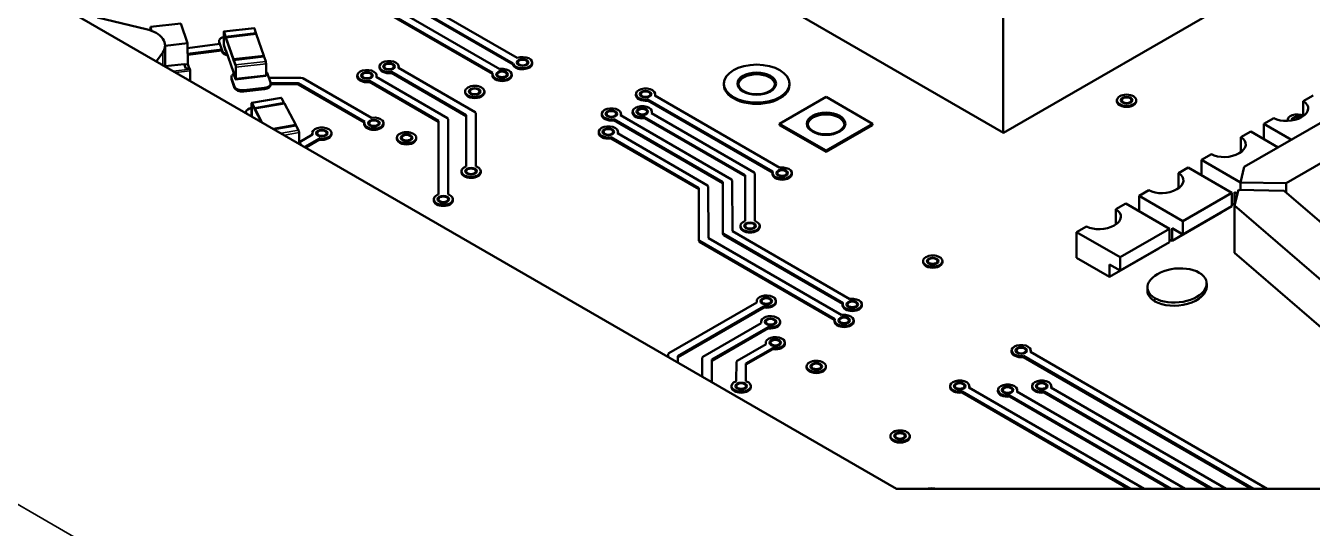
# Model space of a CAD drawing. Header units: inches. Extents: x 9.1 to 24.9, y 4.9 to 17.
# Drawn here: x 12.45 to 16.383, y 9.854 to 11.39 of the extents above; entities that cross this region are included whole.
import ezdxf

# ---------------------------------------------------------------- set-up
doc = ezdxf.new("R2010")
doc.units = ezdxf.units.IN
doc.header["$MEASUREMENT"] = 0
doc.layers.add('Visible (ANSI)', color=7, linetype='Continuous', lineweight=50)
doc.layers.add('Visible Narrow (ANSI)', color=7, linetype='Continuous', lineweight=35)

msp = doc.modelspace()

# ---------------------------------------------------------------- linework, layer by layer
at = {"layer": 'Visible (ANSI)'}
for p, q in [((15.4392, 11.0622), (18.07, 12.5811)), ((13.7271, 12.0507), (15.4392, 11.0622)), ((13.8777, 11.2452), (13.3091, 11.5737)), ((13.8766, 11.2424), (13.3091, 11.5703)), ((13.3362, 11.5819), (13.8986, 11.2572)), ((13.9397, 11.2744), (13.3926, 11.5905)), ((13.9397, 11.271), (13.3926, 11.5871)), ((13.4197, 11.5987), (13.9523, 11.2912)), ((15.4379, 11.508), (15.4379, 11.063)), ((15.112, 9.9751), (12.5229, 11.4699)), ((12.8176, 11.3796), (12.6688, 11.4152)), ((12.8307, 11.3859), (12.8305, 11.3758)), ((12.8307, 11.3859), (12.9234, 11.3965)), ((12.8347, 11.3742), (12.8307, 11.3859)), ((12.9441, 11.3363), (12.9234, 11.3965)), ((13.055, 11.3349), (13.055, 11.3696)), ((13.1481, 11.3825), (13.0554, 11.3719)), ((13.0609, 11.3569), (13.056, 11.3709)), ((13.1535, 11.3675), (13.1487, 11.3816)), ((12.8759, 11.3285), (12.9441, 11.3363)), ((12.8759, 11.3292), (12.8759, 11.2661)), ((12.9453, 11.2722), (12.9441, 11.3363)), ((12.9444, 11.3211), (13.0431, 11.3339)), ((13.0411, 11.3403), (13.0411, 11.3456)), ((13.0503, 11.3135), (13.0411, 11.3403)), ((13.0411, 11.3364), (13.0411, 11.3403)), ((13.042, 11.3337), (13.0411, 11.3364)), ((13.0609, 11.3135), (13.056, 11.3275)), ((13.1546, 11.3645), (13.0619, 11.3539)), ((13.0849, 11.287), (13.0619, 11.3539)), ((13.0619, 11.3495), (13.0619, 11.3539)), ((13.1776, 11.2976), (13.1546, 11.3645)), ((12.8494, 11.2814), (12.8687, 11.3083)), ((13.0488, 11.3175), (12.9447, 11.304)), ((13.0488, 11.3141), (12.9448, 11.3007)), ((13.0503, 11.3097), (13.0488, 11.3141)), ((13.0626, 11.3127), (13.0615, 11.3126)), ((13.0849, 11.2479), (13.0619, 11.3148)), ((13.1776, 11.2976), (13.0849, 11.287)), ((13.178, 11.2956), (13.0854, 11.2849)), ((13.1776, 11.2955), (13.1776, 11.2976)), ((13.1835, 11.2806), (13.1786, 11.2946)), ((12.934, 11.2724), (12.8764, 11.2658)), ((12.9344, 11.2718), (12.9389, 11.2588)), ((12.9346, 11.271), (12.9453, 11.2722)), ((12.9389, 11.2588), (12.9504, 11.2601)), ((12.9495, 11.26), (12.9453, 11.2722)), ((12.9515, 11.2571), (12.9504, 11.2601)), ((12.9522, 11.2221), (12.9522, 11.2522)), ((13.0849, 11.2827), (13.0849, 11.287)), ((13.0908, 11.2699), (13.086, 11.284)), ((13.0918, 11.2279), (13.0918, 11.2626)), ((13.1845, 11.2385), (13.1845, 11.2732)), ((13.5309, 11.265), (13.5309, 11.2617)), ((13.5679, 11.2487), (13.5662, 11.2483)), ((13.5662, 11.2449), (13.5662, 11.2483)), ((13.7964, 11.1168), (13.5679, 11.2487)), ((13.5679, 11.2453), (13.5679, 11.2487)), ((13.5894, 11.2617), (13.5888, 11.2608)), ((13.5888, 11.2608), (13.8234, 11.1251)), ((13.5894, 11.2604), (13.5894, 11.2617)), ((13.59, 11.265), (13.59, 11.2617)), ((13.8986, 11.2572), (13.9002, 11.2576)), ((13.9397, 11.2737), (13.9397, 11.2744)), ((13.9397, 11.2704), (13.9397, 11.2737)), ((13.9982, 11.277), (13.9982, 11.2737)), ((16.1747, 10.9581), (16.7322, 11.28)), ((13.0791, 11.2299), (13.0791, 11.2352)), ((13.0883, 11.2032), (13.0791, 11.2299)), ((13.0791, 11.2261), (13.0791, 11.2299)), ((13.0883, 11.1993), (13.0791, 11.2261)), ((13.0908, 11.2266), (13.086, 11.2406)), ((13.1841, 11.2363), (13.0914, 11.2256)), ((13.1892, 11.2425), (13.1984, 11.2158)), ((13.1932, 11.2307), (13.2912, 11.2307)), ((13.2822, 11.2138), (13.1988, 11.2139)), ((13.1988, 11.2131), (13.1988, 11.2093)), ((13.2822, 11.2105), (13.1988, 11.2106)), ((13.4859, 11.0963), (13.2822, 11.2138)), ((13.2822, 11.2105), (13.2822, 11.2138)), ((13.4847, 11.0935), (13.2822, 11.2105)), ((13.2912, 11.2307), (13.2965, 11.2295)), ((13.2965, 11.2295), (13.5067, 11.1083)), ((13.4634, 11.2375), (13.4634, 11.2341)), ((13.5003, 11.2212), (13.4987, 11.2208)), ((13.4987, 11.2174), (13.4987, 11.2208)), ((13.5003, 11.2178), (13.4987, 11.2174)), ((13.7115, 11.0993), (13.5003, 11.2212)), ((13.5003, 11.2178), (13.5003, 11.2212)), ((13.7115, 11.0959), (13.5003, 11.2178)), ((13.5219, 11.2342), (13.5212, 11.2332)), ((13.5212, 11.2332), (13.7386, 11.1075)), ((13.5219, 11.2328), (13.5219, 11.2342)), ((13.5225, 11.2375), (13.5225, 11.2341)), ((13.5679, 11.2453), (13.5662, 11.2449)), ((13.7964, 11.1134), (13.5679, 11.2453)), ((13.8765, 11.2409), (13.8765, 11.2375)), ((13.877, 11.2442), (13.8777, 11.2452)), ((13.9355, 11.2409), (13.9355, 11.2375)), ((14.5838, 11.2127), (14.5838, 11.2088)), ((14.7846, 11.2127), (14.7846, 11.2088)), ((13.1798, 11.1998), (13.1161, 11.1924)), ((13.1798, 11.1959), (13.1161, 11.1886)), ((13.2311, 11.1696), (13.1407, 11.1538)), ((13.7929, 11.1888), (13.7929, 11.1855)), ((13.8519, 11.1888), (13.8519, 11.1855)), ((14.3149, 11.1806), (14.3149, 11.1772)), ((14.3734, 11.1773), (14.3728, 11.1763)), ((14.3728, 11.1763), (14.7547, 10.9559)), ((14.3734, 11.1759), (14.3734, 11.1773)), ((14.374, 11.1806), (14.374, 11.1772)), ((14.7544, 11.0902), (14.8963, 11.1722)), ((14.8963, 11.1722), (15.0383, 11.0902)), ((16.7558, 11.1702), (16.3027, 10.9086)), ((16.3552, 11.1594), (16.3853, 11.1767)), ((13.1396, 11.1383), (13.1401, 11.1384)), ((13.1401, 11.1168), (13.1401, 11.1515)), ((13.1488, 11.1392), (13.1416, 11.1529)), ((13.2408, 11.1521), (13.1503, 11.1363)), ((13.1719, 11.0952), (13.1503, 11.1363)), ((13.1503, 11.1319), (13.1503, 11.1363)), ((13.2392, 11.155), (13.232, 11.1687)), ((13.275, 11.0868), (13.2408, 11.1521)), ((14.3519, 11.1643), (14.3502, 11.1639)), ((14.3502, 11.1605), (14.3502, 11.1639)), ((14.3519, 11.1609), (14.3502, 11.1605)), ((14.7338, 10.9438), (14.3519, 11.1643)), ((14.3519, 11.1609), (14.3519, 11.1643)), ((14.7326, 10.9411), (14.3519, 11.1609)), ((15.7855, 11.162), (15.7855, 11.1587)), ((15.8446, 11.162), (15.8446, 11.1587)), ((16.3552, 11.1594), (16.3552, 11.1134)), ((13.123, 11.1235), (13.123, 11.1266)), ((13.1235, 11.1231), (13.123, 11.1266)), ((13.4846, 11.092), (13.4846, 11.0886)), ((13.4852, 11.0953), (13.4859, 11.0963)), ((13.5067, 11.1083), (13.5084, 11.1087)), ((13.5437, 11.092), (13.5437, 11.0886)), ((13.7115, 10.8739), (13.7115, 11.0993)), ((13.7386, 11.1075), (13.7408, 11.1045)), ((13.7408, 11.1045), (13.741, 10.8739)), ((13.7964, 10.9596), (13.7964, 11.1168)), ((13.8234, 11.1251), (13.8256, 11.122)), ((13.8256, 11.122), (13.8259, 10.9596)), ((14.2105, 11.1203), (14.2105, 11.117)), ((14.2475, 11.104), (14.2458, 11.1036)), ((14.2458, 11.1002), (14.2458, 11.1036)), ((14.2475, 11.1006), (14.2458, 11.1002)), ((14.5803, 10.9119), (14.2475, 11.104)), ((14.2475, 11.1006), (14.2475, 11.104)), ((14.5803, 10.9085), (14.2475, 11.1006)), ((14.269, 11.117), (14.2684, 11.1161)), ((14.2684, 11.1161), (14.6073, 10.9201)), ((14.269, 11.1157), (14.269, 11.117)), ((14.2696, 11.1203), (14.2696, 11.117)), ((14.3049, 11.127), (14.3049, 11.1237)), ((14.3418, 11.1107), (14.3402, 11.1103)), ((14.3402, 11.107), (14.3402, 11.1103)), ((14.3418, 11.1073), (14.3402, 11.107)), ((14.6491, 10.9333), (14.3418, 11.1107)), ((14.3418, 11.1073), (14.3418, 11.1107)), ((14.6491, 10.9299), (14.3418, 11.1073)), ((14.3634, 11.1237), (14.3627, 11.1228)), ((14.3627, 11.1228), (14.6762, 10.9416)), ((14.3634, 11.1224), (14.3634, 11.1237)), ((14.364, 11.127), (14.364, 11.1237)), ((16.2349, 11.0899), (16.265, 11.1073)), ((16.3075, 11.1018), (16.3075, 11.0986)), ((13.275, 11.0868), (13.2071, 11.0749)), ((13.2757, 11.0848), (13.2099, 11.0733)), ((13.275, 11.0847), (13.275, 11.0868)), ((13.2838, 11.0702), (13.2766, 11.0839)), ((13.2853, 11.0297), (13.2853, 11.0629)), ((13.2868, 11.034), (13.3268, 11.0571)), ((13.3255, 11.0614), (13.3255, 11.058)), ((13.3268, 11.0571), (13.3261, 11.058)), ((13.3261, 11.0567), (13.3261, 11.058)), ((13.3846, 11.0614), (13.3846, 11.058)), ((14.2012, 11.0652), (14.2012, 11.0618)), ((14.2597, 11.0619), (14.259, 11.0609)), ((14.259, 11.0609), (14.5342, 10.9018)), ((14.2597, 11.0605), (14.2597, 11.0619)), ((14.2603, 11.0652), (14.2603, 11.0618)), ((14.8963, 11.0082), (14.7544, 11.0902)), ((14.7544, 11.0863), (14.7544, 11.0902)), ((14.8963, 11.0044), (14.7544, 11.0863)), ((15.0383, 11.0902), (14.8963, 11.0082)), ((15.0383, 11.0863), (14.8963, 11.0044)), ((15.0383, 11.0863), (15.0383, 11.0902)), ((16.1643, 11.0491), (16.1944, 11.0665)), ((16.2784, 11.018), (16.1944, 11.0665)), ((16.3189, 11.0414), (16.2349, 11.0899)), ((16.2349, 11.0899), (16.2349, 11.0431)), ((13.2878, 11.0324), (13.2909, 11.0265)), ((13.3476, 11.045), (13.3031, 11.0195)), ((13.3476, 11.0417), (13.306, 11.0178)), ((13.3493, 11.0447), (13.3476, 11.045)), ((13.3476, 11.0417), (13.3476, 11.045)), ((13.3493, 11.0413), (13.3476, 11.0417)), ((13.3493, 11.0413), (13.3493, 11.0447)), ((13.5844, 11.0474), (13.5844, 11.044)), ((13.6434, 11.0474), (13.6434, 11.044)), ((14.2381, 11.0488), (14.2365, 11.0485)), ((14.2365, 11.0451), (14.2365, 11.0485)), ((14.2381, 11.0455), (14.2365, 11.0451)), ((14.5072, 10.8935), (14.2381, 11.0488)), ((14.2381, 11.0455), (14.2381, 11.0488)), ((14.5072, 10.8901), (14.2381, 11.0455)), ((16.1643, 11.0491), (16.1643, 11.0032)), ((14.8963, 11.0044), (14.8963, 11.0082)), ((16.044, 10.9797), (16.0741, 10.9971)), ((16.1628, 10.9111), (16.044, 10.9797)), ((16.044, 10.9797), (16.044, 10.9328)), ((13.7816, 10.945), (13.7816, 10.9416)), ((13.7947, 10.9592), (13.7964, 10.9596)), ((13.8259, 10.9596), (13.8275, 10.9592)), ((13.8407, 10.945), (13.8407, 10.9416)), ((14.6762, 10.9416), (14.6784, 10.9385)), ((14.6784, 10.9385), (14.6787, 10.7926)), ((14.7325, 10.9395), (14.7325, 10.9361)), ((14.7331, 10.9428), (14.7338, 10.9438)), ((14.7547, 10.9559), (14.7563, 10.9562)), ((14.7916, 10.9395), (14.7916, 10.9361)), ((15.9734, 10.9389), (16.0034, 10.9563)), ((15.9734, 10.8929), (15.9734, 10.9389)), ((16.1371, 10.8791), (16.0034, 10.9563)), ((16.1628, 10.911), (16.1747, 10.9581)), ((14.5342, 10.9018), (14.5364, 10.8987)), ((14.5364, 10.8987), (14.5367, 10.7408)), ((14.5805, 10.7567), (14.5803, 10.9119)), ((14.5803, 10.9085), (14.5803, 10.9119)), ((14.5805, 10.7533), (14.5803, 10.9085)), ((14.6073, 10.9201), (14.6095, 10.9171)), ((14.6095, 10.9171), (14.6098, 10.7619)), ((14.6491, 10.7926), (14.6491, 10.9333)), ((16.3027, 10.9086), (16.1628, 10.911)), ((16.1628, 10.911), (16.1628, 10.8876)), ((16.3027, 10.9086), (16.3027, 10.8804)), ((13.6968, 10.8593), (13.6968, 10.8559)), ((13.7099, 10.8735), (13.7115, 10.8739)), ((13.741, 10.8739), (13.7427, 10.8735)), ((13.7558, 10.8593), (13.7558, 10.8559)), ((14.5075, 10.7357), (14.5072, 10.8935)), ((14.5072, 10.8901), (14.5072, 10.8935)), ((14.5075, 10.7323), (14.5072, 10.8901)), ((15.8531, 10.8695), (15.8832, 10.8868)), ((15.9867, 10.7923), (15.8531, 10.8695)), ((15.8531, 10.8695), (15.8531, 10.8226)), ((15.9867, 10.7923), (16.1371, 10.8791)), ((16.1371, 10.8791), (16.1371, 10.8386)), ((16.1449, 10.8424), (16.1449, 10.8809)), ((16.1449, 10.8809), (16.1539, 10.8757)), ((16.145, 10.8406), (16.1569, 10.8877)), ((16.1569, 10.8877), (16.2969, 10.8854)), ((16.2969, 10.8854), (16.6204, 10.6065)), ((15.7824, 10.8287), (15.8125, 10.846)), ((15.7824, 10.7827), (15.7824, 10.8287)), ((15.9461, 10.7689), (15.8125, 10.846)), ((16.1043, 10.8189), (15.954, 10.7321)), ((16.1371, 10.8386), (15.9867, 10.7518)), ((16.1043, 10.8189), (16.1043, 10.8197)), ((16.1371, 10.8469), (16.1449, 10.8424)), ((16.1456, 10.8428), (16.1449, 10.8424)), ((16.145, 10.6959), (16.145, 10.8406)), ((16.4983, 10.536), (16.145, 10.8406)), ((14.6344, 10.7781), (14.6344, 10.7747)), ((14.6475, 10.7922), (14.6491, 10.7926)), ((14.6787, 10.7926), (14.6803, 10.7922)), ((14.6934, 10.7781), (14.6934, 10.7747)), ((15.6622, 10.7592), (15.6923, 10.7766)), ((15.9867, 10.7518), (15.9867, 10.7923)), ((14.5367, 10.7408), (14.9442, 10.5056)), ((14.5827, 10.7536), (14.5805, 10.7567)), ((14.5805, 10.7533), (14.5805, 10.7567)), ((14.5827, 10.7502), (14.5805, 10.7533)), ((14.9481, 10.5424), (14.5827, 10.7536)), ((14.5827, 10.7502), (14.5827, 10.7536)), ((14.947, 10.5397), (14.5827, 10.7502)), ((14.6098, 10.7619), (14.969, 10.5545)), ((15.7958, 10.6821), (15.6622, 10.7592)), ((15.6622, 10.7592), (15.6622, 10.6802)), ((15.7958, 10.6821), (15.9461, 10.7689)), ((15.9461, 10.7689), (15.9461, 10.7284)), ((15.954, 10.7321), (15.954, 10.7707)), ((15.954, 10.7707), (15.9867, 10.7518)), ((14.5097, 10.7326), (14.5075, 10.7357)), ((14.5075, 10.7323), (14.5075, 10.7357)), ((14.5097, 10.7292), (14.5075, 10.7323)), ((14.9233, 10.4935), (14.5097, 10.7326)), ((14.5097, 10.7292), (14.5097, 10.7326)), ((14.9222, 10.4908), (14.5097, 10.7292)), ((15.9134, 10.7087), (15.7631, 10.6219)), ((15.9461, 10.7284), (15.7958, 10.6416)), ((15.9134, 10.7087), (15.9134, 10.7095)), ((15.9461, 10.7367), (15.954, 10.7321)), ((15.1929, 10.6705), (15.1929, 10.6671)), ((15.2519, 10.6705), (15.2519, 10.6671)), ((15.6622, 10.6802), (15.7631, 10.6219)), ((15.7631, 10.6219), (15.7631, 10.6605)), ((15.7631, 10.6605), (15.7958, 10.6416)), ((15.7958, 10.6416), (15.7958, 10.6821)), ((16.145, 10.6959), (16.4983, 10.3913)), ((15.8788, 10.5802), (15.8788, 10.5899)), ((16.0598, 10.5925), (16.0598, 10.6021)), ((14.4157, 10.3887), (14.6851, 10.5444)), ((14.6847, 10.5482), (14.6847, 10.5516)), ((14.6851, 10.5444), (14.6847, 10.5516)), ((14.6849, 10.5443), (14.6847, 10.5482)), ((14.7432, 10.5483), (14.7432, 10.5449)), ((14.9474, 10.5415), (14.9481, 10.5424)), ((14.969, 10.5545), (14.9706, 10.5549)), ((14.7056, 10.5321), (14.4428, 10.3804)), ((14.7056, 10.5288), (14.4428, 10.377)), ((14.7079, 10.5316), (14.7056, 10.5321)), ((14.7056, 10.5288), (14.7056, 10.5321)), ((14.7079, 10.5282), (14.7056, 10.5288)), ((14.7079, 10.5282), (14.7079, 10.5316)), ((14.9442, 10.5056), (14.9458, 10.506)), ((14.9468, 10.5382), (14.9468, 10.5348)), ((15.0059, 10.5382), (15.0059, 10.5348)), ((14.5201, 10.3777), (14.6983, 10.4808)), ((14.7192, 10.4687), (14.5471, 10.3694)), ((14.7192, 10.4654), (14.5471, 10.3661)), ((14.6976, 10.4817), (14.6976, 10.4884)), ((14.6983, 10.4808), (14.6976, 10.4817)), ((14.6976, 10.4804), (14.6976, 10.4817)), ((14.7208, 10.4683), (14.7192, 10.4687)), ((14.7192, 10.4654), (14.7192, 10.4687)), ((14.7208, 10.465), (14.7192, 10.4654)), ((14.7208, 10.465), (14.7208, 10.4683)), ((14.7561, 10.4851), (14.7561, 10.4817)), ((14.9221, 10.4893), (14.9221, 10.4859)), ((14.9226, 10.4926), (14.9233, 10.4935)), ((14.9811, 10.4893), (14.9811, 10.4859)), ((14.7122, 10.4179), (14.7122, 10.4245)), ((14.4135, 10.3856), (14.4157, 10.3887)), ((14.4135, 10.3784), (14.4135, 10.3856)), ((14.6245, 10.3656), (14.7129, 10.4169)), ((14.7338, 10.4048), (14.6515, 10.3574)), ((14.7338, 10.4015), (14.6515, 10.354)), ((14.7129, 10.4169), (14.7122, 10.4179)), ((14.7122, 10.4165), (14.7122, 10.4179)), ((14.7354, 10.4045), (14.7338, 10.4048)), ((14.7338, 10.4015), (14.7338, 10.4048)), ((14.7354, 10.4011), (14.7338, 10.4015)), ((14.7354, 10.4011), (14.7354, 10.4045)), ((14.7707, 10.4212), (14.7707, 10.4178)), ((15.4633, 10.3971), (15.4633, 10.3937)), ((15.5218, 10.3937), (15.5211, 10.3928)), ((15.5211, 10.3928), (16.2445, 9.9751)), ((15.5218, 10.3924), (15.5218, 10.3937)), ((15.5224, 10.3971), (15.5224, 10.3937)), ((14.4428, 10.3804), (14.4428, 10.3615)), ((14.5177, 10.3182), (14.5179, 10.3746)), ((14.5179, 10.3746), (14.5201, 10.3777)), ((14.5471, 10.3694), (14.5471, 10.3012)), ((14.622, 10.3031), (14.6223, 10.3626)), ((14.6223, 10.3626), (14.6245, 10.3656)), ((14.6515, 10.3574), (14.6515, 10.3031)), ((14.8369, 10.3488), (14.8369, 10.3455)), ((14.896, 10.3488), (14.896, 10.3455)), ((15.5002, 10.3807), (15.4986, 10.3803)), ((15.4986, 10.377), (15.4986, 10.3803)), ((15.5002, 10.3774), (15.4986, 10.377)), ((16.203, 9.9751), (15.5002, 10.3807)), ((15.5002, 10.3774), (15.5002, 10.3807)), ((16.1972, 9.9751), (15.5002, 10.3774)), ((14.6073, 10.2886), (14.6073, 10.2852)), ((14.6204, 10.3028), (14.622, 10.3031)), ((14.6515, 10.3031), (14.6532, 10.3028)), ((14.6663, 10.2886), (14.6663, 10.2852)), ((15.2754, 10.2886), (15.2754, 10.2852)), ((15.3123, 10.2722), (15.3107, 10.2719)), ((15.3107, 10.2685), (15.3107, 10.2719)), ((15.3123, 10.2689), (15.3107, 10.2685)), ((15.8271, 9.9751), (15.3123, 10.2722)), ((15.3123, 10.2689), (15.3123, 10.2722)), ((15.8213, 9.9751), (15.3123, 10.2689)), ((15.3339, 10.2853), (15.3332, 10.2843)), ((15.3332, 10.2843), (15.8687, 9.9751)), ((15.3339, 10.2839), (15.3339, 10.2853)), ((15.3344, 10.2886), (15.3344, 10.2852)), ((15.4215, 10.2765), (15.4215, 10.2731)), ((15.48, 10.2732), (15.4793, 10.2722)), ((15.4793, 10.2722), (15.994, 9.9751)), ((15.48, 10.2719), (15.48, 10.2732)), ((15.4806, 10.2765), (15.4806, 10.2731)), ((15.5259, 10.2886), (15.5259, 10.2852)), ((15.5629, 10.2722), (15.5612, 10.2719)), ((15.5612, 10.2685), (15.5612, 10.2719)), ((15.5629, 10.2689), (15.5612, 10.2685)), ((16.0777, 9.9751), (15.5629, 10.2722)), ((15.5629, 10.2689), (15.5629, 10.2722)), ((16.0719, 9.9751), (15.5629, 10.2689)), ((15.5844, 10.2853), (15.5837, 10.2843)), ((15.5837, 10.2843), (16.1192, 9.9751)), ((15.5844, 10.2839), (15.5844, 10.2853)), ((15.585, 10.2886), (15.585, 10.2852)), ((15.4585, 10.2602), (15.4568, 10.2598)), ((15.4568, 10.2564), (15.4568, 10.2598)), ((15.4585, 10.2568), (15.4568, 10.2564)), ((15.9524, 9.9751), (15.4585, 10.2602)), ((15.4585, 10.2568), (15.4585, 10.2602)), ((15.9466, 9.9751), (15.4585, 10.2568)), ((15.0931, 10.1362), (15.0931, 10.1328)), ((15.1521, 10.1362), (15.1521, 10.1328)), ((18.7734, 9.9751), (15.112, 9.9751))]:
    msp.add_line(p, q, dxfattribs=at)
for centre, major_axis, ratio, start_param, end_param in [((12.7814, 11.3292), (0.0945, 0), 0.57735, 5.890486, 7.461283), ((13.056, 11.3666), (-0.00061, 0.00528), 0.159291, 5.65853, 7.229327), ((13.1487, 11.3772), (-0.00061, 0.00528), 0.159291, 5.65853, 6.283185), ((13.1535, 11.3632), (-0.00061, 0.00528), 0.159291, 4.940715, 5.65853), ((13.0643, 11.3429), (-0.0236, 0), 0.57735, 5.116841, 6.086833), ((13.056, 11.3319), (0.00061, -0.00528), 0.159291, 4.087734, 5.65853), ((13.0609, 11.3526), (-0.00061, 0.00528), 0.159291, 4.087734, 5.65853), ((13.0735, 11.3162), (-0.0236, 0), 0.57735, 0.196351, 1.24257), ((13.0735, 11.3123), (-0.0236, 0), 0.57735, 0.196351, 1.305228), ((13.0609, 11.3178), (0.00061, -0.00528), 0.159291, 5.65853, 7.229327), ((13.1786, 11.2903), (-0.00061, 0.00528), 0.159291, 5.65853, 6.283185), ((13.9686, 11.277), (0.0295, 0), 0.57735, 3.337757, 8.441961), ((12.9344, 11.2689), (-0.0004, 0.00352), 0.159291, 5.65853, 6.283185), ((12.9515, 11.2542), (-0.0004, 0.00352), 0.159291, 4.087734, 5.65853), ((13.086, 11.2797), (-0.00061, 0.00528), 0.159291, 5.65853, 7.229327), ((13.086, 11.2449), (0.00061, -0.00528), 0.159291, 4.087734, 5.65853), ((13.0908, 11.2656), (-0.00061, 0.00528), 0.159291, 4.087734, 5.65853), ((13.1835, 11.2763), (-0.00061, 0.00528), 0.159291, 4.087734, 5.65853), ((13.166, 11.2399), (0.0236, 0), 0.57735, 0.196351, 0.670204), ((13.4929, 11.2375), (-0.0295, 0), 0.57735, 2.945246, 8.050328), ((13.5605, 11.265), (-0.0295, 0), 0.57735, 2.945246, 8.050328), ((13.5605, 11.2617), (-0.0295, 0), 0.57735, 0, 1.767143), ((13.5605, 11.2617), (0.0295, 0), 0.57735, 6.192226, 6.283185), ((13.906, 11.2409), (0.0295, 0), 0.57735, 2.945246, 8.050329), ((13.9686, 11.2737), (0.0295, 0), 0.57735, 3.337757, 6.283185), ((13.1023, 11.2326), (-0.0236, 0), 0.57735, 5.50022, 6.086833), ((13.0908, 11.2309), (0.00061, -0.00528), 0.159291, 5.65853, 7.229327), ((13.1752, 11.2131), (0.0236, 0), 0.57735, 4.908752, 6.479522), ((13.1752, 11.2093), (0.0236, 0), 0.57735, 4.908752, 6.283185), ((13.1835, 11.2415), (0.00061, -0.00528), 0.159291, 0, 0.946141), ((13.4929, 11.2341), (-0.0295, 0), 0.57735, 0, 1.767143), ((13.4929, 11.2341), (0.0295, 0), 0.57735, 6.192222, 6.283185), ((13.906, 11.2375), (0.0295, 0), 0.57735, 3.141593, 6.283185), ((14.6842, 11.2088), (-0.1004, 0), 0.57735, 0, 3.141593), ((14.6842, 11.2088), (-0.0561, 0), 0.57735, 3.201174, 6.223604), ((13.1115, 11.2058), (-0.0236, 0), 0.57735, 0.196351, 1.767145), ((13.1115, 11.202), (-0.0236, 0), 0.57735, 0.196351, 1.767145), ((13.232, 11.1644), (-0.00092, 0.00524), 0.237016, 5.64681, 6.283185), ((13.8224, 11.1855), (-0.0295, 0), 0.57735, 0, 3.141593), ((14.3445, 11.1806), (-0.0295, 0), 0.57735, 2.945246, 8.050328), ((14.3445, 11.1772), (-0.0295, 0), 0.57735, 0, 1.767143), ((14.3445, 11.1772), (0.0295, 0), 0.57735, 6.192286, 6.283185), ((13.1465, 11.1253), (-0.0236, 0), 0.57735, 5.006908, 6.185014), ((13.1416, 11.1486), (-0.00092, 0.00524), 0.237016, 5.64681, 7.217607), ((13.1488, 11.1349), (-0.00092, 0.00524), 0.237016, 4.076014, 5.64681), ((13.2392, 11.1507), (-0.00092, 0.00524), 0.237016, 4.923935, 5.64681), ((14.2401, 11.1203), (-0.0295, 0), 0.57735, 2.945246, 8.050328), ((14.3344, 11.127), (-0.0295, 0), 0.57735, 2.945246, 8.050328), ((15.815, 11.1587), (-0.0295, 0), 0.57735, 0, 3.141593), ((16.3101, 11.1333), (-0.0602, -0.0061), 0.569494, 0.669466, 3.811058), ((13.1416, 11.1138), (0.00092, -0.00524), 0.237016, 4.076014, 4.751677), ((13.5141, 11.092), (0.0295, 0), 0.57735, 2.945246, 8.050329), ((14.2401, 11.117), (-0.0295, 0), 0.57735, 0, 1.767143), ((14.2401, 11.117), (0.0295, 0), 0.57735, 6.192245, 6.283185), ((14.3344, 11.1237), (-0.0295, 0), 0.57735, 0, 1.767143), ((14.3344, 11.1237), (0.0295, 0), 0.57735, 6.192241, 6.283185), ((14.8963, 11.0863), (-0.0561, 0), 0.57735, 3.201174, 6.223604), ((16.337, 11.1018), (-0.0295, 0), 0.57735, 4.048142, 6.47047), ((16.337, 11.1018), (-0.0177, 0), 0.57735, 3.982679, 6.477549), ((16.337, 11.1018), (-0.0162, 0), 0.57735, 3.991353, 6.469514), ((16.337, 11.1018), (-0.0148, 0), 0.57735, 4.003432, 6.457993), ((13.2766, 11.0796), (-0.00092, 0.00524), 0.237016, 5.64681, 6.283185), ((13.2838, 11.0659), (-0.00092, 0.00524), 0.237016, 4.076014, 5.64681), ((13.355, 11.0614), (-0.0295, 0), 0.57735, 1.374449, 6.479532), ((13.355, 11.058), (-0.0295, 0), 0.57735, 0, 0.090899), ((13.355, 11.058), (0.0295, 0), 0.57735, 4.516042, 6.283185), ((13.5141, 11.0886), (0.0295, 0), 0.57735, 3.141593, 6.283185), ((14.2307, 11.0652), (-0.0295, 0), 0.57735, 2.945246, 8.050328), ((14.2307, 11.0618), (-0.0295, 0), 0.57735, 0, 1.767143), ((14.2307, 11.0618), (0.0295, 0), 0.57735, 6.192235, 6.283185), ((13.2652, 11.0285), (0.0236, 0), 0.57735, 0.294533, 0.550841), ((13.6139, 11.044), (-0.0295, 0), 0.57735, 0, 3.141593), ((16.1192, 11.0231), (-0.0602, -0.0061), 0.569494, 0.669466, 3.811058), ((13.8111, 10.945), (0.0295, 0), 0.57735, 2.159843, 7.264935), ((13.8111, 10.9416), (0.0295, 0), 0.57735, 3.141593, 6.283185), ((14.7621, 10.9395), (0.0295, 0), 0.57735, 2.945246, 8.050329), ((14.7621, 10.9361), (0.0295, 0), 0.57735, 3.141593, 6.283185), ((15.9283, 10.9129), (-0.0602, -0.0061), 0.569494, 0.669466, 3.811058), ((13.7263, 10.8593), (0.0295, 0), 0.57735, 2.159843, 7.264935), ((13.7263, 10.8559), (0.0295, 0), 0.57735, 3.141593, 6.283185), ((15.7374, 10.8026), (-0.0602, -0.0061), 0.569494, 0.669466, 3.811058), ((14.6639, 10.7781), (0.0295, 0), 0.57735, 2.159843, 7.264935), ((14.6639, 10.7747), (0.0295, 0), 0.57735, 3.141593, 6.283185), ((15.2224, 10.6671), (-0.0295, 0), 0.57735, 0, 3.141593), ((15.9693, 10.596), (-0.0904, -0.0091), 0.569494, 3.811058, 6.952651), ((15.9693, 10.596), (0.0904, 0.0091), 0.569494, 3.811058, 6.952651), ((15.9693, 10.5864), (0.0904, 0.0091), 0.569494, 3.084416, 3.811058), ((15.9693, 10.5864), (-0.0904, -0.0091), 0.569494, 0.669466, 3.084416), ((14.7137, 10.5483), (-0.0295, 0), 0.57735, 1.374449, 6.086838), ((14.7137, 10.5449), (0.0295, 0), 0.57735, 4.516042, 6.283185), ((14.9764, 10.5382), (0.0295, 0), 0.57735, 2.945246, 8.050329), ((14.7266, 10.4851), (-0.0295, 0), 0.57735, 1.374449, 6.086838), ((14.9516, 10.4893), (0.0295, 0), 0.57735, 2.945246, 8.050329), ((14.9764, 10.5348), (0.0295, 0), 0.57735, 3.141593, 6.283185), ((14.7266, 10.4817), (0.0295, 0), 0.57735, 4.516042, 6.283185), ((14.9516, 10.4859), (0.0295, 0), 0.57735, 3.141593, 6.283185), ((14.7412, 10.4212), (-0.0295, 0), 0.57735, 1.374449, 6.086838), ((14.7412, 10.4178), (0.0295, 0), 0.57735, 4.516042, 6.283185), ((15.4928, 10.3971), (-0.0295, 0), 0.57735, 2.945246, 8.050328), ((15.4928, 10.3937), (-0.0295, 0), 0.57735, 0, 1.767143), ((15.4928, 10.3937), (0.0295, 0), 0.57735, 6.192286, 6.283185), ((14.8664, 10.3455), (-0.0295, 0), 0.57735, 0, 3.141593), ((15.3049, 10.2886), (-0.0295, 0), 0.57735, 2.945246, 8.050328), ((15.5555, 10.2886), (-0.0295, 0), 0.57735, 2.945246, 8.050328), ((14.6368, 10.2886), (0.0295, 0), 0.57735, 2.159843, 7.264935), ((14.6368, 10.2852), (0.0295, 0), 0.57735, 3.141593, 6.283185), ((15.3049, 10.2852), (-0.0295, 0), 0.57735, 0, 1.767143), ((15.3049, 10.2852), (0.0295, 0), 0.57735, 6.192286, 6.283185), ((15.4511, 10.2765), (-0.0295, 0), 0.57735, 2.945246, 8.050328), ((15.4511, 10.2731), (-0.0295, 0), 0.57735, 0, 1.767143), ((15.4511, 10.2731), (0.0295, 0), 0.57735, 6.192286, 6.283185), ((15.5555, 10.2852), (-0.0295, 0), 0.57735, 0, 1.767143), ((15.5555, 10.2852), (0.0295, 0), 0.57735, 6.192286, 6.283185), ((15.1226, 10.1328), (-0.0295, 0), 0.57735, 0, 3.141593), ((15.219, 9.9218), (0.0945, 0), 0.57735, 1.355441, 1.786151)]:
    msp.add_ellipse(centre, major_axis=major_axis, ratio=ratio, start_param=start_param, end_param=end_param, dxfattribs=at)
for centre, major_axis in [((13.9686, 11.2771), (0.0177, 0)), ((13.5605, 11.265), (0.0177, 0)), ((13.5605, 11.265), (-0.0162, 0)), ((13.5605, 11.265), (-0.0148, 0)), ((13.906, 11.2409), (0.0177, 0)), ((13.906, 11.2409), (-0.0162, 0)), ((13.906, 11.2409), (-0.0148, 0)), ((13.9686, 11.2771), (-0.0162, 0)), ((13.9686, 11.2771), (-0.0148, 0)), ((14.6842, 11.2127), (-0.1004, 0)), ((13.4929, 11.2375), (0.0177, 0)), ((13.4929, 11.2375), (-0.0162, 0)), ((13.4929, 11.2375), (-0.0148, 0)), ((14.6842, 11.2127), (0.0591, 0)), ((14.6842, 11.2127), (-0.0561, 0)), ((14.6842, 11.2127), (-0.0561, 0)), ((13.8224, 11.1888), (-0.0295, 0)), ((13.8224, 11.1888), (0.0177, 0)), ((13.8224, 11.1888), (-0.0162, 0)), ((13.8224, 11.1888), (-0.0148, 0)), ((14.3445, 11.1806), (0.0177, 0)), ((14.3445, 11.1806), (-0.0162, 0)), ((14.3445, 11.1806), (-0.0148, 0)), ((15.815, 11.162), (-0.0295, 0)), ((15.815, 11.162), (0.0177, 0)), ((15.815, 11.162), (-0.0162, 0)), ((15.815, 11.162), (-0.0148, 0)), ((14.2401, 11.1203), (0.0177, 0)), ((14.3344, 11.127), (0.0177, 0)), ((14.3344, 11.127), (-0.0162, 0)), ((14.3344, 11.127), (-0.0148, 0)), ((13.5141, 11.092), (0.0177, 0)), ((13.5141, 11.092), (-0.0162, 0)), ((13.5141, 11.092), (-0.0148, 0)), ((14.2401, 11.1203), (-0.0162, 0)), ((14.2401, 11.1203), (-0.0148, 0)), ((14.8963, 11.0902), (0.0591, 0)), ((14.8963, 11.0902), (-0.0561, 0)), ((14.8963, 11.0902), (-0.0561, 0)), ((13.355, 11.0614), (0.0177, 0)), ((13.355, 11.0614), (-0.0162, 0)), ((13.355, 11.0614), (-0.0148, 0)), ((13.6139, 11.0474), (-0.0295, 0)), ((13.6139, 11.0474), (0.0177, 0)), ((13.6139, 11.0474), (-0.0162, 0)), ((13.6139, 11.0474), (-0.0148, 0)), ((14.2307, 11.0652), (0.0177, 0)), ((14.2307, 11.0652), (-0.0162, 0)), ((14.2307, 11.0652), (-0.0148, 0)), ((13.8111, 10.945), (0.0177, 0)), ((13.8111, 10.945), (-0.0162, 0)), ((13.8111, 10.945), (-0.0148, 0)), ((14.7621, 10.9395), (0.0177, 0)), ((14.7621, 10.9395), (-0.0162, 0)), ((14.7621, 10.9395), (-0.0148, 0)), ((13.7263, 10.8593), (0.0177, 0)), ((13.7263, 10.8593), (-0.0162, 0)), ((13.7263, 10.8593), (-0.0148, 0)), ((14.6639, 10.7781), (0.0177, 0)), ((14.6639, 10.7781), (-0.0162, 0)), ((14.6639, 10.7781), (-0.0148, 0)), ((15.2224, 10.6705), (-0.0295, 0)), ((15.2224, 10.6705), (0.0177, 0)), ((15.2224, 10.6705), (-0.0162, 0)), ((15.2224, 10.6705), (-0.0148, 0)), ((14.7137, 10.5483), (0.0177, 0)), ((14.7137, 10.5483), (-0.0162, 0)), ((14.7137, 10.5483), (-0.0148, 0)), ((14.9764, 10.5382), (0.0177, 0)), ((14.9764, 10.5382), (-0.0162, 0)), ((14.9764, 10.5382), (-0.0148, 0)), ((14.7266, 10.4851), (0.0177, 0)), ((14.7266, 10.4851), (-0.0162, 0)), ((14.7266, 10.4851), (-0.0148, 0)), ((14.9516, 10.4893), (0.0177, 0)), ((14.9516, 10.4893), (-0.0162, 0)), ((14.9516, 10.4893), (-0.0148, 0)), ((14.7412, 10.4212), (0.0177, 0)), ((14.7412, 10.4212), (-0.0162, 0)), ((14.7412, 10.4212), (-0.0148, 0)), ((15.4928, 10.3971), (0.0177, 0)), ((15.4928, 10.3971), (-0.0162, 0)), ((15.4928, 10.3971), (-0.0148, 0)), ((14.8664, 10.3488), (-0.0295, 0)), ((14.8664, 10.3488), (0.0177, 0)), ((14.8664, 10.3488), (-0.0162, 0)), ((14.8664, 10.3488), (-0.0148, 0)), ((14.6368, 10.2886), (0.0177, 0)), ((14.6368, 10.2886), (-0.0162, 0)), ((14.6368, 10.2886), (-0.0148, 0)), ((15.3049, 10.2886), (0.0177, 0)), ((15.3049, 10.2886), (-0.0162, 0)), ((15.3049, 10.2886), (-0.0148, 0)), ((15.4511, 10.2765), (0.0177, 0)), ((15.4511, 10.2765), (-0.0162, 0)), ((15.4511, 10.2765), (-0.0148, 0)), ((15.5555, 10.2886), (0.0177, 0)), ((15.5555, 10.2886), (-0.0162, 0)), ((15.5555, 10.2886), (-0.0148, 0)), ((15.1226, 10.1362), (-0.0295, 0)), ((15.1226, 10.1362), (0.0177, 0)), ((15.1226, 10.1362), (-0.0162, 0)), ((15.1226, 10.1362), (-0.0148, 0))]:
    msp.add_ellipse(centre, major_axis=major_axis, ratio=0.57735, dxfattribs=at)
at = {"layer": 'Visible Narrow (ANSI)'}
for p, q in [((15.5641, 8.1152), (9.3014, 11.731)), ((13.1487, 11.3816), (13.056, 11.3709)), ((13.0619, 11.3495), (13.056, 11.3666)), ((13.056, 11.3319), (13.056, 11.3666)), ((13.1535, 11.3675), (13.0609, 11.3569)), ((13.0619, 11.3148), (13.056, 11.3319)), ((13.0849, 11.2827), (13.0619, 11.3495)), ((12.8687, 11.3083), (12.8687, 11.2703)), ((13.0503, 11.3097), (13.0503, 11.3135)), ((13.1786, 11.2946), (13.086, 11.284)), ((12.9344, 11.2718), (12.8774, 11.2653)), ((12.9515, 11.2571), (12.9015, 11.2513)), ((12.9522, 11.2522), (12.9087, 11.2472)), ((13.0908, 11.2656), (13.0849, 11.2827)), ((13.0908, 11.2309), (13.0849, 11.2479)), ((13.1835, 11.2806), (13.0908, 11.2699)), ((13.0908, 11.2309), (13.0908, 11.2656)), ((13.1845, 11.2732), (13.0918, 11.2626)), ((13.1845, 11.2385), (13.0918, 11.2279)), ((13.0883, 11.1993), (13.0883, 11.2032)), ((13.1161, 11.1886), (13.1161, 11.1924)), ((13.1798, 11.1959), (13.1798, 11.1998)), ((13.232, 11.1687), (13.1416, 11.1529)), ((13.1503, 11.1319), (13.1416, 11.1486)), ((13.1416, 11.1138), (13.1416, 11.1486)), ((13.2392, 11.155), (13.1488, 11.1392)), ((13.1686, 11.0971), (13.1503, 11.1319)), ((13.1424, 11.1122), (13.1416, 11.1138)), ((13.2766, 11.0839), (13.2113, 11.0725)), ((13.2838, 11.0702), (13.2312, 11.061)), ((13.2853, 11.0629), (13.2412, 11.0552)), ((15.9017, 10.557), (15.9017, 10.5473))]:
    msp.add_line(p, q, dxfattribs=at)

doc.saveas('drawing.dxf')
